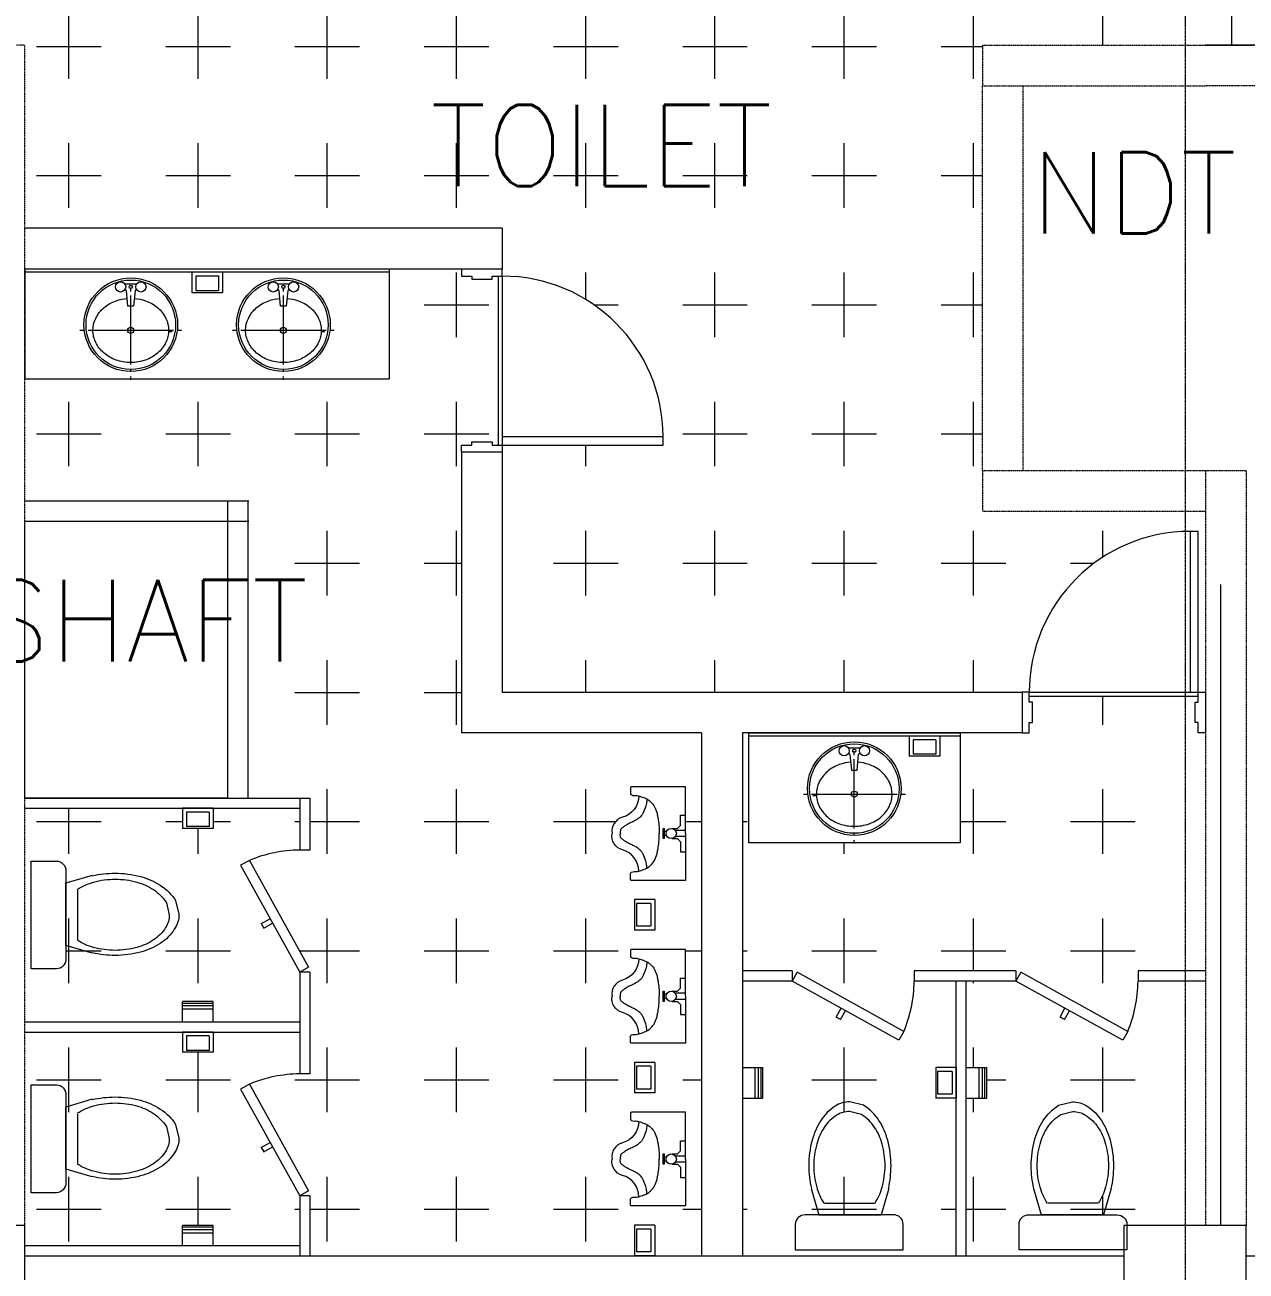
# Model space of a CAD drawing. Extents: x -59767 to 1106559, y -1290 to 1129522.
# Drawn here: x 620339 to 626339, y 240520 to 246645 of the extents above; entities that cross this region are included whole.
import ezdxf

# ---------------------------------------------------------------- set-up
doc = ezdxf.new("R2010")
doc.units = 0
doc.linetypes.add('CENTER', pattern=[2, 1.25, -0.25, 0.25, -0.25])
doc.linetypes.add('HIDDEN', pattern=[0.375, 0.25, -0.125])
doc.layers.get('0').update_dxf_attribs({"linetype": 'CONTINUOUS', "lineweight": 9})
for name, color, linetype, lineweight in [('COLUMN', 2, 'CONTINUOUS', 9), ('DOOR', 4, 'CONTINUOUS', 9), ('DRY WALL', 254, 'HIDDEN', 9), ('TEXT', 3, 'CONTINUOUS', 9), ('TOILET', 4, 'CONTINUOUS', 9), ('WALL_200', 3, 'CONTINUOUS', 9), ('WALL_300', 7, 'CONTINUOUS', 9), ('중간선', 5, 'CONTINUOUS', 9), ('중심선', 1, 'CENTER', 9)]:
    doc.layers.add(name, color=color, linetype=linetype, lineweight=lineweight)
doc.styles.get("Standard").update_dxf_attribs({"font": 'romans.shx', "bigfont": 'whtgtxt.shx'})
pattern_1 = [(0, (0, 158.75), (0, 635), [317.5, -317.5]), (90, (158.75, 0), (-635, 4e-14), [317.5, -317.5])]

# ---------------------------------------------------------------- blocks, each defined once
blk = doc.blocks.new('column600')
at = {"layer": 'COLUMN', "linetype": 'Continuous'}
blk.add_lwpolyline([(-300, -300), (300, -300), (300, 300), (-300, 300)], close=True, dxfattribs=at)
blk = doc.blocks.new('32')
at = {"color": 4}
for p, q in [((-1319.2, 1321.8), (-1319.2, 1346.8)), ((-1269.2, 1321.8), (-1319.2, 1321.8)), ((-1254.2, 1306.8), (-1269.2, 1321.8)), ((-1254.2, 1281.8), (-1254.2, 1306.8)), ((-1244.2, 1346.8), (-1244.2, 1296.8)), ((-1214.2, 1346.8), (-1214.2, 1296.8)), ((-1204.2, 1306.8), (-1189.2, 1321.8)), ((-1204.2, 1281.8), (-1204.2, 1306.8)), ((-1189.2, 1321.8), (-1139.2, 1321.8)), ((-1139.2, 1321.8), (-1139.2, 1346.8)), ((-1254.2, 1236.8), (-1254.2, 1241.8)), ((-1254.2, 1241.8), (-1204.2, 1241.8)), ((-1204.2, 1236.8), (-1254.2, 1236.8)), ((-1239.2, 1251.8), (-1239.2, 1241.8)), ((-1219.2, 1251.8), (-1219.2, 1241.8)), ((-1204.2, 1241.8), (-1204.2, 1236.8))]:
    blk.add_line(p, q, dxfattribs=at)
for points in [[(-1229.2, 1346.8), (-1339.2, 1346.8), (-1459.2, 1346.8), (-1459.2, 1211.8), (-1459.2, 1081.8, 0.198912), (-1457.8, 1078.3, 0.198912), (-1454.2, 1076.8), (-1444.2, 1076.8), (-1424.2, 1076.8, 0.198912), (-1422.6, 1077.5, 0.063313), (-1419.2, 1081.8, 0.157252), (-1416.3, 1094.8, -0.093254), (-1414.2, 1116.8, -0.019564), (-1405.8, 1142.4, -0.033438), (-1399.2, 1156.8, -0.037775), (-1393.4, 1166, -0.028998), (-1384.2, 1176.8, -0.078156), (-1361, 1194.7, -0.067116), (-1329.2, 1206.8, -0.008472), (-1322.7, 1208.2, -0.00299), (-1304.2, 1211.8, -0.029725), (-1270.5, 1216.1, -0.024437), (-1229.2, 1216.8)], [(-1229.2, 1346.8), (-1119.2, 1346.8), (-999.2, 1346.8), (-999.2, 1211.8), (-999.2, 1081.8, -0.198912), (-1000.7, 1078.3, -0.198912), (-1004.2, 1076.8), (-1014.2, 1076.8), (-1034.2, 1076.8, -0.198912), (-1035.9, 1077.5, -0.063313), (-1039.2, 1081.8, -0.157252), (-1042.1, 1094.8, 0.093254), (-1044.2, 1116.8, 0.019564), (-1052.7, 1142.4, 0.033438), (-1059.2, 1156.8, 0.037775), (-1065.1, 1166, 0.028998), (-1074.2, 1176.8, 0.078156), (-1097.4, 1194.7, 0.067116), (-1129.2, 1206.8, 0.008472), (-1135.7, 1208.2, 0.00299), (-1154.2, 1211.8, 0.029725), (-1187.9, 1216.1, 0.024437), (-1229.2, 1216.8)], [(-1414.2, 1116.8, -0.337547), (-1309.2, 1036.8, 0.389909), (-1229.2, 986.8, -0.037166)], [(-1399.2, 1156.8, -0.028843), (-1378.1, 1155, -0.042834), (-1364.2, 1151.8, -0.02628), (-1330.8, 1139, -0.069019), (-1319.2, 1131.8, -0.04558), (-1305.6, 1118.2, -0.043799), (-1294.2, 1101.8, -0.025173), (-1285.3, 1084.1, 0.020072), (-1274.2, 1061.8, 0.022189), (-1263.9, 1044.7, 0.027483), (-1254.2, 1031.8, 0.170498), (-1246.9, 1027.5, 0.080612), (-1229.2, 1026.8)], [(-1059.2, 1156.8, 0.028843), (-1080.3, 1155, 0.042834), (-1094.2, 1151.8, 0.02628), (-1127.6, 1139, 0.069019), (-1139.2, 1131.8, 0.04558), (-1152.8, 1118.2, 0.043799), (-1164.2, 1101.8, 0.025173), (-1173.2, 1084.1, -0.020072), (-1184.2, 1061.8, -0.022189), (-1194.6, 1044.7, -0.027483), (-1204.2, 1031.8, -0.170498), (-1211.6, 1027.5, -0.080612), (-1229.2, 1026.8)], [(-1044.2, 1116.8, 0.337547), (-1149.2, 1036.8, -0.389909), (-1229.2, 986.8, 0.037166)]]:
    blk.add_lwpolyline(points, format="xyb", dxfattribs=at)
blk.add_circle((-1229.2, 1276.8), 25, dxfattribs=at)

msp = doc.modelspace()

# ---------------------------------------------------------------- hatches: boundary and pattern name
at = {"layer": '중간선'}
h = msp.add_hatch(dxfattribs=at)
h.set_pattern_fill('PLUS', color=130, scale=25)
h.set_pattern_definition(pattern_1)
h.paths.add_polyline_path([(608038.6, 254444.9), (608038.6, 262143.5), (612513.6, 262144.9), (612513.6, 266344.9), (613738.6, 266344.9), (613738.6, 266144.9), (613738.6, 265929.3), (613738.6, 265901.3), (612588.6, 265901.3), (612588.6, 265861.3), (612589.3, 265861.3, 0.411769), (613738.6, 264794.3), (613738.6, 264766.3), (613738.6, 262144.9), (614038.6, 262144.9), (614038.6, 254444.9)])
h.paths.add_polyline_path([(608038.6, 254444.9), (608038.6, 262143.5), (604713.7, 262142.4), (604713.7, 266344.9), (602338.6, 266344.9), (602338.6, 266144.9), (602038.6, 266144.9), (602038.6, 254444.9)])
h.paths.add_polyline_path([(632038.6, 254444.9), (632038.6, 266144.9), (632363.6, 266144.9), (632363.6, 266344.9), (637738.6, 266344.9), (637738.6, 266144.9), (638038.6, 266144.9), (638038.6, 254444.9)])
h.paths.add_polyline_path([(638038.6, 254444.9), (638038.6, 266144.9), (638338.6, 266144.9), (638338.6, 266344.9), (643738.6, 266344.9), (643738.6, 266144.9), (644038.6, 266144.9), (644038.6, 254444.9)])
h.paths.add_polyline_path([(595388.6, 264974.7), (595488.6, 264974.7), (595488.6, 265014.7), (595528.6, 265014.7), (595528.6, 265002.7), (595648.6, 265002.7), (595648.6, 265014.7), (595688.6, 265014.7), (595688.6, 265042.7), (595688.6, 266144.9), (595688.6, 266344.9), (601088.6, 266344.9), (601088.6, 266144.9), (601388.6, 266144.9), (601388.6, 254444.9), (595688.6, 254444.9), (595688.6, 263879.7), (595688.6, 263907.7), (595648.6, 263907.7), (595648.6, 263919.7), (595528.6, 263919.7), (595528.6, 263907.7), (595488.6, 263907.7, -0.022463), (595388.6, 263908.9)])
h.paths.add_polyline_path([(632038.6, 254444.9), (632038.6, 266144.9), (631763.6, 266144.9), (631763.6, 266344.9), (626338.6, 266344.9), (626338.6, 266144.9), (626338.6, 265901.3), (627488.6, 265901.3), (627487.9, 265861.3, -0.411769), (626338.6, 264794.3), (626338.6, 262144.9), (626038.6, 262144.9), (626038.6, 254444.9)])
h.paths.add_polyline_path([(644038.6, 254444.9), (644038.6, 266144.9), (644138.6, 266144.9), (644138.6, 264194.9), (650038.6, 264194.9), (650038.6, 262079.9), (648988.6, 262079.9), (648989.3, 262039.9, 0.385737), (650038.6, 260974.1), (650038.6, 260744.9), (649738.6, 260744.9), (649738.6, 260144.9), (650038.6, 260144.9), (650038.6, 254744.9), (649738.6, 254744.9), (649738.6, 254444.9)])
h.paths.add_polyline_path([(638038.6, 240744.9), (638038.6, 248144.9), (638338.6, 248144.9), (638338.6, 248444.9), (643738.6, 248444.9), (643738.6, 248144.9), (644038.6, 248144.9), (644038.6, 240744.9), (643738.6, 240744.9), (643738.6, 240594.9), (638338.6, 240594.9), (638338.6, 240744.9)])
h.paths.add_polyline_path([(644038.6, 240744.9), (644038.6, 248144.9), (644338.6, 248144.9), (644338.6, 248444.9), (649738.6, 248444.9), (649738.6, 248144.9), (650038.6, 248144.9), (650038.6, 244727.8, 0.101044), (649851.6, 244561.8, 0.5), (649851.6, 244426.7, 0.5), (649851.6, 243426.7, 0.5), (649851.6, 242426.7, 0.5), (649851.6, 241426.7, 0.364006), (649831.3, 240745.1), (649738.6, 240745.1), (649738.6, 240594.9), (644338.6, 240594.9), (644338.6, 240744.9)])
h.paths.add_polyline_path([(626038.6, 254444.9), (626038.6, 262144.9), (621173.6, 262144.9, -0.411769), (620106.6, 260994.9), (620066.6, 260994.9), (620066.6, 262144.9), (620038.6, 262144.9), (620038.6, 254444.9)])
h.paths.add_polyline_path([(622618.2, 262088.2), (622618.2, 261978), (623762, 261978), (623762, 262088.2)], flags=16)
h.paths.add_polyline_path([(623860.6, 261978), (623860.6, 262088.2), (624818.3, 262088.2), (624818.3, 261978)], flags=16)
h.paths.add_polyline_path([(614038.6, 254444.9), (614038.6, 262144.9), (620038.6, 262144.9), (620038.6, 262144.9), (620038.6, 254444.9)])
h.paths.add_polyline_path([(616619.2, 261978), (616619.2, 262088.2), (617763, 262088.2), (617763, 261978)], flags=16)
h.paths.add_polyline_path([(615535.1, 262088.2), (615535.1, 261978), (616492.7, 261978), (616492.7, 262088.2)], flags=16)
h.paths.add_polyline_path([(632338.6, 248444.9), (637738.6, 248444.9), (637738.6, 248144.9), (638038.6, 248144.9), (638038.6, 240744.9), (637738.6, 240744.9), (637738.6, 240594.9), (632338.6, 240594.9), (632338.6, 248144.6)])
h.paths.add_polyline_path([(608038.6, 254444.9), (614038.6, 254444.9), (614038.6, 248794.9), (613738.6, 248794.9), (613738.6, 248444.9), (608338.6, 248444.9), (608338.6, 248794.9), (608038.6, 248794.9)])
h.paths.add_polyline_path([(602038.6, 254444.9), (608038.6, 254444.9), (608038.6, 248794.9), (607738.6, 248794.9), (607738.6, 248444.9), (606670.6, 248444.9), (606670.6, 249493.9, 0.385553), (605604.9, 248444.9), (602338.6, 248444.9), (602338.6, 248794.9), (602038.6, 248794.9), (602038.6, 254444.9)])
h.paths.add_polyline_path([(614038.6, 254444.9), (620038.6, 254444.9), (620038.6, 248794.9), (619738.8, 248794.9), (619738.8, 248444.9), (618145.7, 248444.9), (618145.7, 249494.6), (618105.7, 249493.9, 0.385553), (617039.9, 248444.9), (617037.5, 248444.9, 0.385553), (615971.7, 249493.9), (615971.7, 248444.9), (614338.6, 248444.9), (614338.6, 248794.9), (614038.6, 248794.9)])
h.paths.add_polyline_path([(620038.6, 254444.9), (626038.6, 254444.9), (626038.6, 248794.9), (625738.6, 248794.9), (625738.6, 248444.9), (623906.7, 248444.9, 0.385553), (622840.9, 249494.6), (622800.9, 249494.6), (622800.9, 248444.9), (620338.8, 248444.9), (620338.8, 248794.9), (620038.6, 248794.9)])
h.paths.add_polyline_path([(632038.6, 254444.9), (638038.6, 254444.9), (638038.6, 248744.9), (637738.6, 248744.9), (637738.6, 248444.9), (632338.6, 248444.9), (632338.6, 248794.9), (632038.6, 248794.9)])
h.paths.add_polyline_path([(644038.6, 254444.9), (649738.6, 254444.9), (649738.6, 254144.9), (650038.6, 254144.9), (650038.6, 248744.9), (649738.6, 248744.9), (649738.6, 248444.9), (644338.6, 248444.9), (644338.6, 248744.9), (644038.6, 248744.9)])
h.paths.add_polyline_path([(626038.6, 254444.9), (632038.6, 254444.9), (632038.6, 248794.9), (631738.6, 248794.9), (631738.6, 248444.9), (631670.6, 248444.9), (631670.6, 249493.9, 0.385553), (630604.9, 248444.9), (626338.6, 248444.9), (626338.6, 248794.9), (626038.6, 248794.9)])
h.paths.add_polyline_path([(638038.6, 254444.9), (644038.6, 254444.9), (644038.6, 248744.9), (643738.6, 248744.9), (643738.6, 248444.9), (638338.6, 248444.9), (638338.6, 248744.9), (638038.6, 248744.9)])
h.paths.add_polyline_path([(595688.6, 254444.9), (601388.6, 254444.9), (601388.6, 248794.9), (601088.6, 248794.9), (601088.6, 248444.9), (597823.6, 248444.9), (597823.6, 249494.6), (597783.6, 249493.9, 0.385553), (596717.9, 248444.9), (595688.6, 248444.9), (595688.6, 248794.9)])
h.paths.add_polyline_path([(601388.6, 254444.9), (601388.6, 266144.9), (601688.6, 266144.9), (601688.6, 266444.9), (601738.6, 266444.9), (601738.6, 266144.9), (602038.6, 266144.9), (602038.6, 254444.9)])
h.paths.add_polyline_path([(601388.6, 254444.9), (602038.6, 254444.9), (602038.6, 248794.9), (601738.6, 248794.9), (601738.6, 248444.9), (601688.6, 248444.9), (601688.6, 248794.9), (601388.6, 248794.9)])
h.paths.add_polyline_path([(602033.9, 262200.2), (602033.9, 261600.2), (612153.9, 261600.2), (612153.9, 262200.2)], flags=24)
h.paths.add_polyline_path([(629616, 257796.1), (629616, 256836.1), (639422.8, 256836.1), (639422.8, 257796.1)], flags=24)
h = msp.add_hatch(dxfattribs=at)
h.set_pattern_fill('PLUS', color=130, scale=25)
h.set_pattern_definition(pattern_1)
h.paths.add_polyline_path([(620338.7, 242794.9), (621113.6, 242794.9), (621113.6, 242695.2), (621263.6, 242695.2), (621263.6, 242794.9), (621688.6, 242794.9), (621688.6, 242589.3, 0.095535), (621441.8, 242538.6), (621398, 242514.4), (621543.3, 242251.8), (621499.6, 242227.6), (621511.7, 242205.7), (621555.4, 242230), (621688.6, 241989.3), (621688.6, 241744.9), (621263.6, 241744.9), (621263.6, 241806.8), (621263.6, 241822.7), (621263.6, 241835.3), (621263.6, 241844.5), (621113.6, 241844.5), (621113.6, 241835.3), (621113.6, 241822.7), (621113.6, 241806.8), (621113.6, 241744.9), (620338.6, 241744.9), (620338.7, 242794.9)])
h.paths.add_polyline_path([(620598, 242391.8), (620596.7, 242145.7, 0.076617), (620676.3, 242110.2, 0.06667), (620782.1, 242096.1, 0.06667), (620888, 242110.2, 0.079177), (620970, 242147.3, 0.107152), (621029.8, 242208.3, 0.141301), (621047.9, 242271.1), (621033.8, 242329.7, 0.107152), (620970, 242394.8, 0.079177), (620888, 242431.9, 0.06667), (620782.1, 242446.1, 0.06667), (620676.3, 242431.9, 0.07779), (620595.5, 242395.7)])
h.paths.add_polyline_path([(620540, 241020.8), (620540, 241326.3), (620669.6, 241362.6, -0.057645), (620781, 241375.5, -0.065122), (620906.5, 241359.1, -0.077906), (621003.4, 241316.3, -0.107177), (621079, 241240.8), (621095.6, 241173.3, -0.144137), (621074.3, 241101.2, -0.107177), (621003.4, 241030.4, -0.077906), (620906.5, 240987.6, -0.065122), (620781, 240971.2, -0.05768), (620669.1, 240982.6), (620540, 241020.7)])
h.paths.add_polyline_path([(620038.6, 246544.6), (620038.6, 248144.6), (620338.8, 248144.6), (622772.9, 248144.6), (622800.9, 248144.6), (622800.9, 248184.6), (622812.9, 248184.6), (622812.9, 248304.6), (622800.9, 248304.6), (622800.9, 248344.6), (622840.9, 248344.6), (622840.9, 248444.9), (623906.7, 248444.9, -0.022505), (623907.9, 248344.6), (623907.9, 248304.6), (623895.9, 248304.6), (623895.9, 248184.6), (623907.9, 248184.6), (623907.9, 248144.6), (623935.9, 248144.6), (625738.6, 248144.6), (626038.6, 248144.6), (626038.6, 246544.6), (625042.9, 246544.6), (625042.9, 246344.6), (625042.9, 244455.4), (625042.9, 244255.4), (626038.6, 244255.4), (626038.6, 244155, 0.404973), (625273.6, 243365.4), (625238.6, 243365.4), (622684.2, 243365.4), (622684.2, 244544.9), (622684.2, 244579.9), (623474.2, 244579.9), (623474.2, 244619.9, 0.414214), (622684.2, 245409.9), (622684.2, 245444.9), (622684.2, 245644.9), (620338.6, 245644.9), (620338.6, 246544.6), (620138.6, 246544.6)])
h.paths.add_polyline_path([(622250.9, 246352.3), (622250.9, 245752.3), (624274.9, 245752.3), (624274.9, 246352.3)], flags=24)
h.paths.add_polyline_path([(626038.6, 248144.6), (630575.6, 248144.6), (630603.6, 248144.6), (630603.6, 248184.6), (630615.6, 248184.6), (630615.6, 248304.6), (630603.6, 248304.6), (630603.6, 248344.6, -0.022505), (630604.9, 248444.9), (631670.6, 248444.9), (631670.6, 248344.6), (631710.6, 248344.6), (631710.6, 248304.6), (631698.6, 248304.6), (631698.6, 248184.6), (631710.6, 248184.6), (631710.6, 248144.6), (631738.6, 248144.6), (632038.6, 248144.6), (632038.6, 247878.5, 0.385754), (630988, 246812.6), (630988, 246772.6), (632038.6, 246772.6), (632038.6, 244094.9), (631738.6, 244094.9), (631710.6, 244094.9), (631710.6, 245244.9), (631670.6, 245244.1, 0.411629), (630603.6, 244094.9), (630338.6, 244094.9), (630338.6, 246344.6), (630338.6, 246544.6), (626138.6, 246544.6), (626038.6, 246544.6), (626038.6, 248144.6)])
h.paths.add_polyline_path([(621738.6, 240594.9), (621738.6, 240889.3), (621688.6, 240889.3), (621732.4, 240913.5), (621441.8, 241438.6, -0.095535), (621688.6, 241489.3), (621738.6, 241489.3), (621738.6, 241989.3), (621688.6, 241989.3), (621732.4, 242013.5), (621441.8, 242538.6, -0.095535), (621688.6, 242589.3), (621738.6, 242589.3), (621738.6, 242844.9), (621688.6, 242844.9), (621434.5, 242844.9), (621434.5, 244205.8), (621434.5, 244305.8), (621334.5, 244305.8), (620338.7, 244305.8), (620338.8, 245444.9), (620338.8, 245429.9), (620338.8, 244904.9), (620859.7, 244904.9), (621609.7, 244904.9), (622128.8, 244904.9), (622128.8, 245429.9), (622128.8, 245444.9), (622484.2, 245444.9), (622484.2, 245409.9), (622534.2, 245409.9), (622534.2, 245394.9), (622634.2, 245394.9), (622634.2, 245409.9), (622664.2, 245409.9), (622664.2, 244579.9), (622634.2, 244579.9), (622634.2, 244594.9), (622534.2, 244594.9), (622534.2, 244579.9), (622484.2, 244579.9), (622484.2, 244544.9), (622484.2, 243165.4), (623663.6, 243165.4), (623663.6, 240594.9)])
h.paths.add_polyline_path([(623224.3, 241070.4, 0.389909), (623274.3, 240990.4, -0.337547), (623354.3, 240885.4, -0.093254), (623332.3, 240883.3, 0.157252), (623319.3, 240880.4, 0), (623319.3, 240880.4, 0.063313), (623315, 240877, 0.198912), (623314.3, 240875.4), (623314.3, 240855.4), (623314.3, 240845.4, 0.198912), (623315.8, 240841.8, 0.198912), (623319.3, 240840.4), (623449.3, 240840.4), (623584.3, 240840.4), (623584.3, 240960.4), (623584.3, 240980.4), (623584.3, 241055.4), (623584.3, 241070.4), (623584.3, 241085.4), (623584.3, 241160.4), (623584.3, 241180.4), (623584.3, 241300.4), (623449.3, 241300.4), (623319.3, 241300.4, 0.198912), (623315.8, 241298.9, 0.198912), (623314.3, 241295.4), (623314.3, 241285.4), (623314.3, 241265.4, 0.198912), (623315, 241263.7, 0.063313), (623319.3, 241260.4, 0), (623319.3, 241260.4, 0.157252), (623332.3, 241257.5, -0.093254), (623354.3, 241255.4, -0.337547), (623274.3, 241150.4, 0.389909)], flags=16)
h.paths.add_polyline_path([(623224.3, 242670.4, 0.389909), (623274.3, 242590.4, -0.337547), (623354.3, 242485.4, -0.093254), (623332.3, 242483.3, 0.157252), (623319.3, 242480.4, 0), (623319.3, 242480.4, 0.063313), (623315, 242477, 0.198912), (623314.3, 242475.4), (623314.3, 242455.4), (623314.3, 242445.4, 0.198912), (623315.8, 242441.8, 0.198912), (623319.3, 242440.4), (623449.3, 242440.4), (623584.3, 242440.4), (623584.3, 242560.4), (623584.3, 242580.4), (623584.3, 242655.4), (623584.3, 242670.4), (623584.3, 242685.4), (623584.3, 242760.4), (623584.3, 242780.4), (623584.3, 242900.4), (623449.3, 242900.4), (623319.3, 242900.4, 0.198912), (623315.8, 242898.9, 0.198912), (623314.3, 242895.4), (623314.3, 242885.4), (623314.3, 242865.4, 0.198912), (623315, 242863.7, 0.063313), (623319.3, 242860.4, 0), (623319.3, 242860.4, 0.157252), (623332.3, 242857.5, -0.093254), (623354.3, 242855.4, -0.337547), (623274.3, 242750.4, 0.389909)], flags=16)
h.paths.add_polyline_path([(623224.3, 241870.4, 0.389909), (623274.3, 241790.4, -0.337547), (623354.3, 241685.4, -0.093254), (623332.3, 241683.3, 0.157252), (623319.3, 241680.4, 0), (623319.3, 241680.4, 0.063313), (623315, 241677, 0.198912), (623314.3, 241675.4), (623314.3, 241655.4), (623314.3, 241645.4, 0.198912), (623315.8, 241641.8, 0.198912), (623319.3, 241640.4), (623449.3, 241640.4), (623584.3, 241640.4), (623584.3, 241760.4), (623584.3, 241780.4), (623584.3, 241855.4), (623584.3, 241870.4), (623584.3, 241885.4), (623584.3, 241960.4), (623584.3, 241980.4), (623584.3, 242100.4), (623449.3, 242100.4), (623319.3, 242100.4, 0.198912), (623315.8, 242098.9, 0.198912), (623314.3, 242095.4), (623314.3, 242085.4), (623314.3, 242065.4, 0.198912), (623315, 242063.7, 0.063313), (623319.3, 242060.4, 0), (623319.3, 242060.4, 0.157252), (623332.3, 242057.5, -0.093254), (623354.3, 242055.4, -0.337547), (623274.3, 241950.4, 0.389909)], flags=16)
h.paths.add_polyline_path([(623333.9, 242345.4), (623333.9, 242195.4), (623433.6, 242195.4), (623433.6, 242345.4)], flags=16)
h.paths.add_polyline_path([(623343.1, 242326.4), (623343.1, 242214.4), (623414.6, 242214.4), (623414.6, 242326.4)], flags=0)
h.paths.add_polyline_path([(623333.9, 240595.4), (623333.9, 240745.4), (623433.6, 240745.4), (623433.6, 240595.4)], flags=16)
h.paths.add_polyline_path([(623343.1, 240726.4), (623343.1, 240614.4), (623414.6, 240614.4), (623414.6, 240726.4)], flags=0)
h.paths.add_polyline_path([(623333.9, 241545.4), (623333.9, 241395.4), (623433.6, 241395.4), (623433.6, 241545.4)], flags=16)
h.paths.add_polyline_path([(623343.1, 241526.4), (623343.1, 241414.4), (623414.6, 241414.4), (623414.6, 241526.4)], flags=0)
h.paths.add_polyline_path([(602038.6, 246544.6), (602038.6, 248144.6), (602338.6, 248144.6), (605575.6, 248144.6), (605603.6, 248144.6), (605603.6, 248184.6), (605615.6, 248184.6), (605615.6, 248304.6), (605603.6, 248304.6), (605603.6, 248344.6, -0.022505), (605604.9, 248444.9), (606670.6, 248444.9), (606670.6, 248344.6), (606710.6, 248344.6), (606710.6, 248304.6), (606698.6, 248304.6), (606698.6, 248184.6), (606710.6, 248184.6), (606710.6, 248144.6), (606738.6, 248144.6), (608038.6, 248144.6), (608038.6, 246544.6), (606710.6, 246544.6), (606710.6, 247694.6), (606670.6, 247693.9, 0.411629), (605603.6, 246544.6)])
h.paths.add_polyline_path([(595388.6, 246544.6), (595388.6, 248144.6), (595688.6, 248144.6), (596688.6, 248144.6), (596716.6, 248144.6), (596716.6, 248184.6), (596728.6, 248184.6), (596728.6, 248304.6), (596716.6, 248304.6), (596716.6, 248344.6, -0.022505), (596717.9, 248444.9), (597783.6, 248444.9), (597783.6, 248344.6), (597823.6, 248344.6), (597823.6, 248304.6), (597811.6, 248304.6), (597811.6, 248184.6), (597823.6, 248184.6), (597823.6, 248144.6), (597851.6, 248144.6), (601088.6, 248144.6), (601388.6, 248144.6), (601388.6, 246544.6), (597823.6, 246544.6), (597823.6, 247694.6), (597783.6, 247693.9, 0.411629), (596716.6, 246544.6)])
h.paths.add_polyline_path([(593742.1, 248444.9), (594807.9, 248444.9), (594807.9, 248344.6), (594847.9, 248344.6), (594847.9, 248304.6), (594835.9, 248304.6), (594835.9, 248184.6), (594847.9, 248184.6), (594847.9, 248144.6), (594875.9, 248144.6), (595088.6, 248144.6), (595388.6, 248144.6), (595388.6, 246544.6), (594847.9, 246544.6), (594847.9, 247694.6), (594807.9, 247693.9, 0.411629), (593740.9, 246544.6), (589688, 246544.6), (589688, 246772.6), (589688, 246772.6), (590838, 246772.6), (590837.3, 246812.6, 0.411629), (589688, 247879.6), (589688, 247879.6), (589688, 248144.9), (593712.9, 248144.6), (593740.9, 248144.6), (593740.9, 248184.6), (593752.9, 248184.6), (593752.9, 248304.6), (593740.9, 248304.6), (593740.9, 248344.6, -0.022505)])
h.paths.add_polyline_path([(614038.6, 246544.6), (614038.6, 248144.6), (614338.6, 248144.6), (615931.7, 248144.6), (618145.7, 248144.6), (619738.8, 248144.6), (620038.6, 248144.6), (620038.6, 246544.6), (618145.7, 246544.6), (618145.7, 246544.6), (618145.7, 247694.6), (618105.7, 247693.9, 0.392641), (617038.7, 246617.5, 0.392641), (615971.7, 247694.6), (615931.7, 247694.6), (615931.7, 246544.6), (615931.7, 246544.6)])
h.paths.add_polyline_path([(614038.6, 246544.6), (614038.6, 248144.6), (613738.6, 248144.6), (608338.6, 248144.6), (608038.6, 248144.6), (608038.6, 246544.6)])
h.paths.add_polyline_path([(623863.6, 241994.9), (623863.6, 243165.4), (623893.6, 243165.4), (623893.6, 242625.4), (624412.7, 242625.4), (624933.6, 242625.4), (624933.6, 243165.4), (625238.6, 243165.4), (625273.6, 243165.4), (625273.6, 243215.4), (625288.6, 243215.4), (625288.6, 243315.4), (625273.6, 243315.4), (625273.6, 243345.4), (626038.6, 243345.4), (626038.6, 241994.9), (625808, 241994.9), (625808, 241944.9, -0.095535), (625757.3, 241698), (625232.2, 241988.6), (625208, 241944.9), (625208, 241994.9), (624708, 241994.9), (624708, 241944.9, -0.095535), (624657.3, 241698), (624132.2, 241988.6), (624108, 241944.9), (624108, 241994.9)])
h.paths.add_polyline_path([(624963.6, 240594.9), (624963.6, 241369.9), (625025.5, 241369.9), (625041.4, 241369.9), (625054, 241369.9), (625063.2, 241369.9), (625063.2, 241519.9), (625054, 241519.9), (625041.4, 241519.9), (625025.5, 241519.9), (624963.6, 241519.9), (624963.6, 241944.9), (625208, 241944.9), (625448.7, 241811.7), (625424.4, 241767.9), (625446.3, 241755.8), (625470.5, 241799.6), (625733.1, 241654.3), (625757.3, 241698, 0.095535), (625808, 241944.9), (626038.6, 241944.9), (626038.6, 240744.1), (625753.6, 240744.1), (625753.6, 240749.7, 0.4), (625704.8, 240796.2), (625637.6, 240796.2), (625615.3, 240796.2), (625358.1, 240796.2), (625332.1, 240796.2), (625272.3, 240796.2, 0.428571), (625223.6, 240749.7), (625223.6, 240624.9), (625738.6, 240624.9), (625738.6, 240594.9)])
h.paths.add_polyline_path([(625312.3, 241038.4, 0.06667), (625326.5, 240932.5, 0.07779), (625366.6, 240854.3), (625612.7, 240852.9, 0.076617), (625648.2, 240932.5, 0.06667), (625662.3, 241038.4, 0.06667), (625648.2, 241144.2, 0.079177), (625611.1, 241226.3, 0.107152), (625550.1, 241286, 0.141301), (625487.3, 241304.1), (625428.7, 241290, 0.107152), (625363.6, 241226.3, 0.079177), (625326.5, 241144.2, 0.06667)], flags=16)
h.paths.add_polyline_path([(623863.6, 240594.9), (623863.6, 241369.9), (623963.2, 241369.9), (623963.2, 241519.9), (623863.6, 241519.9), (623863.6, 241944.9), (624108, 241944.9), (624348.7, 241811.7), (624324.4, 241767.9), (624346.3, 241755.8), (624370.5, 241799.6), (624633.1, 241654.3), (624657.3, 241698, 0.095535), (624708, 241944.9), (624913.6, 241944.9), (624913.6, 241519.9), (624813.9, 241519.9), (624813.9, 241369.9), (624913.6, 241369.9), (624913.6, 240594.9)])
h.paths.add_polyline_path([(624123.6, 240624.9), (624653.6, 240624.9), (624653.6, 240749.7, 0.428571), (624604.8, 240796.2), (624545, 240796.2), (624581.3, 240925.9, 0.057645), (624594.2, 241037.2, 0.065122), (624577.8, 241162.7, 0.077906), (624535, 241259.7, 0.107177), (624459.5, 241335.2), (624392, 241351.8, 0.144137), (624319.9, 241330.6, 0.107177), (624249.1, 241259.7, 0.077906), (624206.3, 241162.7, 0.065122), (624189.9, 241037.2, 0.05768), (624201.3, 240925.4), (624239.4, 240796.2), (624172.3, 240796.2, 0.4), (624123.6, 240749.7)], flags=16)
h.paths.add_polyline_path([(624189.9, 241037.2, -0.065122), (624206.3, 241162.7, -0.077906), (624249.1, 241259.7, -0.107177), (624319.9, 241330.6, -0.144137), (624392, 241351.8), (624459.5, 241335.2, -0.107177), (624535, 241259.7, -0.077906), (624577.8, 241162.7, -0.065122), (624594.2, 241037.2, -0.057645), (624583.1, 240925.4), (624545, 240796.2), (624239.4, 240796.2), (624202.8, 240925.8, -0.05768)], flags=16)
h.paths.add_polyline_path([(620338.6, 240744.1), (620338.6, 241694.9), (621113.6, 241694.9), (621113.6, 241595.2), (621263.6, 241595.2), (621263.6, 241694.9), (621688.6, 241694.9), (621688.6, 241489.3, 0.095535), (621441.8, 241438.6), (621398, 241414.4), (621543.3, 241151.8), (621499.6, 241127.6), (621511.7, 241105.7), (621555.4, 241130), (621688.6, 240889.3), (621688.6, 240644.9), (621263.6, 240644.9), (621263.6, 240706.8), (621263.6, 240722.7), (621263.6, 240735.3), (621263.6, 240744.5), (621113.6, 240744.5), (621113.6, 240735.3), (621113.6, 240722.7), (621113.6, 240706.8), (621113.6, 240644.9), (620338.6, 240644.9)])
h.paths.add_polyline_path([(620368.6, 241434.9), (620368.6, 240904.9), (620493.5, 240904.9, 0.4), (620540, 240953.6), (620540, 241020.7), (620669.5, 240984.1, 0.05768), (620781, 240971.2, 0.065122), (620906.5, 240987.6, 0.077906), (621003.4, 241030.4, 0.107177), (621074.3, 241101.2, 0.144137), (621095.6, 241173.3), (621079, 241240.8, 0.107177), (621003.4, 241316.3, 0.077906), (620906.5, 241359.1, 0.065122), (620781, 241375.5, 0.057645), (620669.1, 241364.4), (620540, 241326.3), (620540, 241386.1, 0.428571), (620493.5, 241434.9)], flags=16)
h.paths.add_polyline_path([(620368.6, 242534.9), (620368.6, 242004.9), (620493.5, 242004.9, 0.4), (620540, 242053.6), (620540, 242120.8), (620540, 242143.1), (620540, 242400.3), (620540, 242426.3), (620540, 242486.1, 0.428571), (620493.5, 242534.9)])
h.paths.add_polyline_path([(620073.6, 244016.5), (620073.6, 243416.5), (621989.6, 243416.5), (621989.6, 244016.5)], flags=24)

# ---------------------------------------------------------------- linework, layer by layer
at = {"layer": 'DOOR'}
for p, q in [((622664.2, 245409.9), (622664.2, 244579.9)), ((622684.2, 245409.9), (622684.2, 244579.9)), ((622684.2, 244544.9), (622484.2, 244544.9)), ((625238.6, 243365.4), (625238.6, 243165.4)), ((625273.6, 243365.4), (626103.6, 243365.4)), ((625273.6, 243345.4), (626103.6, 243345.4)), ((626138.6, 243365.4), (626138.6, 243165.4))]:
    msp.add_line(p, q, dxfattribs=at)
for points in [[(622684.2, 245444.9), (622484.2, 245444.9), (622484.2, 245409.9), (622534.2, 245409.9), (622534.2, 245394.9), (622634.2, 245394.9), (622634.2, 245409.9), (622684.2, 245409.9)], [(622684.2, 244544.9), (622484.2, 244544.9), (622484.2, 244579.9), (622534.2, 244579.9), (622534.2, 244594.9), (622634.2, 244594.9), (622634.2, 244579.9), (622684.2, 244579.9)], [(622684.2, 244619.9), (622684.2, 244579.9), (623474.2, 244579.9), (623474.2, 244619.9)], [(626063.6, 243365.4), (626103.6, 243365.4), (626103.6, 244155.4), (626063.6, 244155.4)], [(625238.6, 243365.4), (625238.6, 243165.4), (625273.6, 243165.4), (625273.6, 243215.4), (625288.6, 243215.4), (625288.6, 243315.4), (625273.6, 243315.4), (625273.6, 243365.4)], [(626138.6, 243365.4), (626138.6, 243165.4), (626103.6, 243165.4), (626103.6, 243215.4), (626088.6, 243215.4), (626088.6, 243315.4), (626103.6, 243315.4), (626103.6, 243365.4)]]:
    msp.add_lwpolyline(points, close=True, dxfattribs=at)
for centre, start, end in [((622684.2, 244619.9), 0, 90), ((626063.6, 243365.4), 90, 180)]:
    msp.add_arc(centre, 790, start, end, dxfattribs=at)
at = {"layer": 'DRY WALL', "linetype": 'HIDDEN', "lineweight": 9, "ltscale": 0.5}
for p, q in [((620338.6, 246544.6), (597783.6, 246544.6)), ((620338.6, 240744.1), (620338.6, 246544.6)), ((625042.9, 246544.6), (626138.6, 246544.6)), ((625042.9, 246544.6), (625042.9, 246344.6)), ((625042.9, 246344.6), (626138.6, 246344.6)), ((625042.9, 244455.4), (625042.9, 246344.6)), ((625242.9, 244455.4), (625242.9, 246344.6)), ((620338.6, 240744.1), (620338.8, 245444.9)), ((625042.9, 244455.4), (626138.6, 244455.4)), ((625042.9, 244455.4), (625042.9, 244255.4)), ((626138.6, 244455.4), (626138.6, 240744.1)), ((626138.6, 244455.4), (626338.6, 244455.4)), ((626338.6, 244455.4), (626338.6, 240744.1)), ((625042.9, 244255.4), (626138.6, 244255.4))]:
    msp.add_line(p, q, dxfattribs=at)
for points in [[(626138.6, 246544.6), (630342.7, 246544.6)], [(630338.6, 246344.6), (626138.6, 246344.6)]]:
    msp.add_lwpolyline(points, dxfattribs=at)
at = {"layer": 'TOILET', "color": 4}
for p, q in [((620338.8, 245444.9), (620338.8, 244904.9)), ((622128.8, 245444.9), (620338.8, 245444.9)), ((622128.8, 245429.9), (620338.8, 245429.9)), ((622128.8, 245444.9), (622128.8, 244904.9)), ((620888.1, 245370.9), (620829.5, 245370.9)), ((621638.1, 245370.9), (621579.5, 245370.9)), ((620832.6, 245342.9), (620829.5, 245342.9)), ((620844.8, 245261.9), (620837.6, 245338.3)), ((620858.8, 245334.9), (620858.8, 245354.9)), ((620858.8, 244974.9), (620858.8, 245314.9)), ((620880, 245338.3), (620872.8, 245261.9)), ((620888.1, 245342.9), (620885, 245342.9)), ((621177.8, 245339.5), (621289.8, 245339.5)), ((621582.6, 245342.9), (621579.5, 245342.9)), ((621594.8, 245261.9), (621587.6, 245338.3)), ((621608.8, 245334.9), (621608.8, 245354.9)), ((621608.8, 244974.9), (621608.8, 245314.9)), ((621630, 245338.3), (621622.8, 245261.9)), ((621638.1, 245342.9), (621635, 245342.9)), ((620872.8, 245261.9), (620844.8, 245261.9)), ((621622.8, 245261.9), (621594.8, 245261.9)), ((620628.8, 245143.4), (620607.8, 245143.4)), ((621068.8, 245143.4), (620648.8, 245143.4)), ((621061.9, 245136.2), (621042.9, 245136.2)), ((621107.8, 245143.4), (621088.8, 245143.4)), ((621378.8, 245143.4), (621357.8, 245143.4)), ((621818.8, 245143.4), (621398.8, 245143.4)), ((621811.9, 245136.2), (621792.9, 245136.2)), ((621857.8, 245143.4), (621838.8, 245143.4)), ((620858.8, 244939.4), (620858.8, 244954.9)), ((621608.8, 244939.4), (621608.8, 244954.9)), ((620338.8, 244904.9), (622128.8, 244904.9)), ((620859.7, 244900.7), (620859.7, 244916.7)), ((621609.7, 244900.7), (621609.7, 244916.7)), ((623893.6, 243165.4), (624933.6, 243165.4)), ((623893.6, 243165.4), (623893.6, 242625.4)), ((624933.6, 243165.4), (624933.6, 242625.4)), ((623893.6, 243150.4), (624933.6, 243150.4)), ((624384.3, 243091.4), (624442.8, 243091.4)), ((624384.3, 243063.4), (624387.4, 243063.4)), ((624392.3, 243058.8), (624399.6, 242982.4)), ((624413.6, 243055.4), (624413.6, 243075.4)), ((624413.6, 242695.4), (624413.6, 243035.4)), ((624427.6, 242982.4), (624434.8, 243058.8)), ((624439.8, 243063.4), (624442.8, 243063.4)), ((624814.5, 243060), (624702.5, 243060)), ((624399.6, 242982.4), (624427.6, 242982.4)), ((624164.6, 242863.9), (624183.6, 242863.9)), ((624203.6, 242863.9), (624623.6, 242863.9)), ((624210.4, 242856.7), (624229.4, 242856.7)), ((624643.6, 242863.9), (624664.6, 242863.9)), ((621244.6, 242704.4), (621132.6, 242704.4)), ((624413.6, 242659.9), (624413.6, 242675.4)), ((624933.6, 242625.4), (623893.6, 242625.4)), ((624412.7, 242621.2), (624412.7, 242637.2)), ((620669.2, 242464.4), (620539.6, 242426.2)), ((620539.6, 242120.8), (620539.6, 242426.2)), ((620598, 242147.9), (620598, 242391.8)), ((623343.1, 242326.4), (623343.1, 242214.4)), ((620669.2, 242082.6), (620539.6, 242120.8)), ((621244.6, 241604.4), (621132.6, 241604.4)), ((623343.1, 241526.4), (623343.1, 241414.4)), ((624823.1, 241500.9), (624823.1, 241388.9)), ((620669.2, 241364.4), (620539.6, 241326.2)), ((620539.6, 241020.8), (620539.6, 241326.2)), ((620598, 241047.9), (620598, 241291.8)), ((620669.2, 240982.6), (620539.6, 241020.8)), ((624201.3, 240925.4), (624239.5, 240795.9)), ((624583.1, 240925.4), (624544.9, 240795.9)), ((625294, 240925.4), (625332.2, 240795.9)), ((625675.8, 240925.4), (625637.6, 240795.9)), ((624266.6, 240854.3), (624510.5, 240854.3)), ((625610.5, 240854.3), (625366.6, 240854.3)), ((624239.5, 240795.9), (624544.9, 240795.9)), ((625637.6, 240795.9), (625332.2, 240795.9)), ((623343.1, 240726.4), (623343.1, 240614.4))]:
    msp.add_line(p, q, dxfattribs=at)
at = {"layer": 'TOILET'}
for p, q in [((621158.8, 245429.9), (621158.8, 245330.2)), ((621308.8, 245429.9), (621308.8, 245330.2)), ((621177.8, 245410.9), (621177.8, 245339.5)), ((621177.8, 245410.9), (621289.8, 245410.9)), ((621289.8, 245410.9), (621289.8, 245339.5)), ((621158.8, 245330.2), (621308.8, 245330.2)), ((624683.5, 243150.4), (624683.5, 243050.7)), ((624702.5, 243131.4), (624702.5, 243060)), ((624814.5, 243131.4), (624702.5, 243131.4)), ((624814.5, 243131.4), (624814.5, 243060)), ((624833.5, 243150.4), (624833.5, 243050.7)), ((624833.5, 243050.7), (624683.5, 243050.7)), ((620338.6, 242844.9), (621738.6, 242844.9)), ((620338.6, 242794.9), (621688.6, 242794.9)), ((621113.6, 242794.9), (621113.6, 242695.2)), ((621263.6, 242794.9), (621113.6, 242794.9)), ((621263.6, 242794.9), (621263.6, 242695.2)), ((621688.6, 242844.9), (621688.6, 242589.3)), ((621738.6, 242844.9), (621738.6, 242589.3)), ((621132.6, 242775.9), (621132.6, 242704.4)), ((621244.6, 242775.9), (621132.6, 242775.9)), ((621244.6, 242775.9), (621244.6, 242704.4)), ((621263.6, 242695.2), (621113.6, 242695.2)), ((621738.6, 242589.3), (621688.6, 242589.3)), ((621441.8, 242538.6), (621398, 242514.4)), ((621398, 242514.4), (621688.6, 241989.3)), ((621441.8, 242538.6), (621732.4, 242013.5)), ((623433.6, 242345.4), (623333.9, 242345.4)), ((623333.9, 242345.4), (623333.9, 242195.4)), ((623414.6, 242326.4), (623343.1, 242326.4)), ((623414.6, 242326.4), (623414.6, 242214.4)), ((623433.6, 242345.4), (623433.6, 242195.4)), ((621499.6, 242227.6), (621543.3, 242251.8)), ((621499.6, 242227.6), (621511.7, 242205.7)), ((621511.7, 242205.7), (621555.4, 242230)), ((623433.6, 242195.4), (623333.9, 242195.4)), ((623414.6, 242214.4), (623343.1, 242214.4)), ((621732.4, 242013.5), (621688.6, 241989.3)), ((624108, 241994.9), (623863.6, 241994.9)), ((624108, 241994.9), (624108, 241944.9)), ((624108, 241994.9), (624108, 241944.9)), ((625208, 241994.9), (624708, 241994.9)), ((624708, 241994.9), (624708, 241944.9)), ((625208, 241994.9), (625208, 241944.9)), ((625208, 241994.9), (625208, 241944.9)), ((626138.6, 241994.9), (625808, 241994.9)), ((625808, 241994.9), (625808, 241944.9)), ((621688.6, 241989.3), (621688.6, 241489.3)), ((621738.6, 241989.3), (621688.6, 241989.3)), ((621738.6, 241989.3), (621688.6, 241989.3)), ((621738.6, 241989.3), (621738.6, 241489.3)), ((624108, 241944.9), (623863.6, 241944.9)), ((624132.2, 241988.6), (624108, 241944.9)), ((624633.1, 241654.3), (624108, 241944.9)), ((624657.3, 241698), (624132.2, 241988.6)), ((625208, 241944.9), (624708, 241944.9)), ((624913.6, 240594.9), (624913.6, 241944.9)), ((624963.6, 240594.9), (624963.6, 241944.9)), ((625232.2, 241988.6), (625208, 241944.9)), ((625733.1, 241654.3), (625208, 241944.9)), ((625757.3, 241698), (625232.2, 241988.6)), ((626138.6, 241944.9), (625808, 241944.9)), ((621113.6, 241744.9), (621113.6, 241844.5)), ((621263.6, 241844.5), (621113.6, 241844.5)), ((621263.6, 241806.8), (621113.6, 241806.8)), ((621263.6, 241744.9), (621263.6, 241844.5)), ((624324.4, 241767.9), (624348.7, 241811.7)), ((625424.4, 241767.9), (625448.7, 241811.7)), ((624346.3, 241755.8), (624324.4, 241767.9)), ((624346.3, 241755.8), (624370.5, 241799.6)), ((625446.3, 241755.8), (625424.4, 241767.9)), ((625446.3, 241755.8), (625470.5, 241799.6)), ((620338.6, 241744.9), (621688.6, 241744.9)), ((620338.6, 241694.9), (621688.6, 241694.9)), ((621113.6, 241694.9), (621113.6, 241595.2)), ((621263.6, 241694.9), (621113.6, 241694.9)), ((621263.6, 241694.9), (621263.6, 241595.2)), ((624657.3, 241698), (624633.1, 241654.3)), ((625757.3, 241698), (625733.1, 241654.3)), ((621132.6, 241675.9), (621132.6, 241604.4)), ((621244.6, 241675.9), (621132.6, 241675.9)), ((621244.6, 241675.9), (621244.6, 241604.4)), ((621263.6, 241595.2), (621113.6, 241595.2)), ((623433.6, 241545.4), (623333.9, 241545.4)), ((623333.9, 241545.4), (623333.9, 241395.4)), ((623414.6, 241526.4), (623343.1, 241526.4)), ((623414.6, 241526.4), (623414.6, 241414.4)), ((623433.6, 241545.4), (623433.6, 241395.4)), ((623863.6, 241519.9), (623963.2, 241519.9)), ((623925.5, 241519.9), (623925.5, 241369.9)), ((623963.2, 241519.9), (623963.2, 241369.9)), ((624913.6, 241519.9), (624813.9, 241519.9)), ((624813.9, 241519.9), (624813.9, 241369.9)), ((624894.6, 241500.9), (624823.1, 241500.9)), ((624894.6, 241500.9), (624894.6, 241388.9)), ((624913.6, 241519.9), (624913.6, 241369.9)), ((624963.6, 241519.9), (625063.2, 241519.9)), ((625025.5, 241519.9), (625025.5, 241369.9)), ((625063.2, 241519.9), (625063.2, 241369.9)), ((621738.6, 241489.3), (621688.6, 241489.3)), ((621441.8, 241438.6), (621398, 241414.4)), ((621398, 241414.4), (621688.6, 240889.3)), ((621441.8, 241438.6), (621732.4, 240913.5)), ((623433.6, 241395.4), (623333.9, 241395.4)), ((623414.6, 241414.4), (623343.1, 241414.4)), ((624894.6, 241388.9), (624823.1, 241388.9)), ((623863.6, 241369.9), (623963.2, 241369.9)), ((624913.6, 241369.9), (624813.9, 241369.9)), ((624963.6, 241369.9), (625063.2, 241369.9)), ((621499.6, 241127.6), (621543.3, 241151.8)), ((621499.6, 241127.6), (621511.7, 241105.7)), ((621511.7, 241105.7), (621555.4, 241130)), ((621732.4, 240913.5), (621688.6, 240889.3)), ((621688.6, 240889.3), (621688.6, 240594.9)), ((621738.6, 240889.3), (621688.6, 240889.3)), ((621738.6, 240889.3), (621688.6, 240889.3)), ((621738.6, 240889.3), (621738.6, 240594.9)), ((621113.6, 240644.9), (621113.6, 240744.5)), ((621263.6, 240744.5), (621113.6, 240744.5)), ((621263.6, 240706.8), (621113.6, 240706.8)), ((621263.6, 240644.9), (621263.6, 240744.5)), ((623433.6, 240745.4), (623333.9, 240745.4)), ((623333.9, 240745.4), (623333.9, 240595.4)), ((623414.6, 240726.4), (623343.1, 240726.4)), ((623414.6, 240726.4), (623414.6, 240614.4)), ((623433.6, 240745.4), (623433.6, 240595.4)), ((620338.6, 240644.9), (621688.6, 240644.9)), ((620338.6, 240594.9), (621738.6, 240594.9)), ((623433.6, 240595.4), (623333.9, 240595.4)), ((623414.6, 240614.4), (623343.1, 240614.4))]:
    msp.add_line(p, q, dxfattribs=at)
at = {"layer": 'TOILET', "linetype": 'Continuous'}
msp.add_line((620759.1, 245224.6), (620759.1, 245224.6), dxfattribs=at)
at = {"layer": 'TOILET', "color": 6}
for p, q in [((621263.6, 241835.3), (621113.6, 241835.3)), ((621263.6, 241822.7), (621113.6, 241822.7)), ((623941.4, 241519.9), (623941.4, 241369.9)), ((623954, 241519.9), (623954, 241369.9)), ((625041.4, 241519.9), (625041.4, 241369.9)), ((625054, 241519.9), (625054, 241369.9)), ((621263.6, 240735.3), (621113.6, 240735.3)), ((621263.6, 240722.7), (621113.6, 240722.7))]:
    msp.add_line(p, q, dxfattribs=at)
at = {"layer": 'TOILET', "color": 4}
for points in [[(620876.4, 245300.7, -0.064435), (620931.3, 245289, -0.091719), (620990.3, 245255.1, -0.103599), (621031.1, 245202.5, -0.113912), (621044.8, 245143.4, -0.113912), (621031.1, 245084.2, -0.103599), (620990.3, 245031.6, -0.091719), (620931.3, 244997.7, -0.084785), (620858.8, 244985.4, -0.084785), (620786.3, 244997.7, -0.091719), (620727.2, 245031.6, -0.103599), (620686.4, 245084.2, -0.113912), (620672.8, 245143.4, -0.113912), (620686.4, 245202.5, -0.103599), (620727.2, 245255.1, -0.091719), (620786.3, 245289, -0.064435), (620841.1, 245300.7)], [(621626.4, 245300.7, -0.064435), (621681.3, 245289, -0.091719), (621740.3, 245255.1, -0.103599), (621781.1, 245202.5, -0.113912), (621794.8, 245143.4, -0.113912), (621781.1, 245084.2, -0.103599), (621740.3, 245031.6, -0.091719), (621681.3, 244997.7, -0.084785), (621608.8, 244985.4, -0.084785), (621536.3, 244997.7, -0.091719), (621477.2, 245031.6, -0.103599), (621436.4, 245084.2, -0.113912), (621422.8, 245143.4, -0.113912), (621436.4, 245202.5, -0.103599), (621477.2, 245255.1, -0.091719), (621536.3, 245289, -0.064435), (621591.1, 245300.7)], [(624395.9, 243021.2, 0.064435), (624341.1, 243009.5, 0.091719), (624282, 242975.6, 0.103599), (624241.2, 242923, 0.113912), (624227.6, 242863.9, 0.113912), (624241.2, 242804.7, 0.103599), (624282, 242752.1, 0.091719), (624341.1, 242718.2, 0.084785), (624413.6, 242705.9, 0.084785), (624486.1, 242718.2, 0.091719), (624545.1, 242752.1, 0.103599), (624585.9, 242804.7, 0.113912), (624599.6, 242863.9, 0.113912), (624585.9, 242923, 0.103599), (624545.1, 242975.6, 0.091719), (624486.1, 243009.5, 0.064435), (624431.2, 243021.2)], [(620540, 242486.1), (620540, 242053.6, -0.4), (620493.5, 242004.9), (620368.6, 242004.9), (620368.6, 242534.9), (620493.5, 242534.9, -0.428571), (620540, 242486.1)], [(620595.5, 242395.7, -0.07779), (620676.3, 242431.9, -0.06667), (620782.1, 242446.1)], [(620782.1, 242446.1, -0.06667), (620888, 242431.9, -0.079177), (620970, 242394.8, -0.107152), (621033.8, 242329.7), (621047.9, 242271.1, -0.141301), (621029.8, 242208.3, -0.107152), (620970, 242147.3, -0.079177), (620888, 242110.2, -0.06667), (620782.1, 242096.1, -0.06667), (620676.3, 242110.2, -0.076617), (620596.7, 242145.7)], [(620781, 242475.5, -0.065122), (620906.5, 242459.1, -0.077906), (621003.4, 242416.3, -0.107177), (621079, 242340.8), (621095.6, 242273.3, -0.144137), (621074.3, 242201.2, -0.107177), (621003.4, 242130.4, -0.077906), (620906.5, 242087.6, -0.065122), (620781, 242071.2, -0.05768), (620669.5, 242084.1)], [(620669.6, 242462.6, -0.057645), (620781, 242475.5)], [(620540, 241386.1), (620540, 240953.6, -0.4), (620493.5, 240904.9), (620368.6, 240904.9), (620368.6, 241434.9), (620493.5, 241434.9, -0.428571), (620540, 241386.1)], [(620595.5, 241295.7, -0.07779), (620676.3, 241331.9, -0.06667), (620782.1, 241346.1)], [(620782.1, 241346.1, -0.06667), (620888, 241331.9, -0.079177), (620970, 241294.8, -0.107152), (621033.8, 241229.7), (621047.9, 241171.1, -0.141301), (621029.8, 241108.3, -0.107152), (620970, 241047.3, -0.079177), (620888, 241010.2, -0.06667), (620782.1, 240996.1, -0.06667), (620676.3, 241010.2, -0.076617), (620596.7, 241045.7)], [(620781, 241375.5, -0.065122), (620906.5, 241359.1, -0.077906), (621003.4, 241316.3, -0.107177), (621079, 241240.8), (621095.6, 241173.3, -0.144137), (621074.3, 241101.2, -0.107177), (621003.4, 241030.4, -0.077906), (620906.5, 240987.6, -0.065122), (620781, 240971.2, -0.05768), (620669.5, 240984.1)], [(620669.6, 241362.6, -0.057645), (620781, 241375.5)], [(624594.2, 241037.2, 0.065122), (624577.8, 241162.7, 0.077906), (624535, 241259.7, 0.107177), (624459.5, 241335.2), (624392, 241351.8, 0.144137), (624319.9, 241330.6, 0.107177), (624249.1, 241259.7, 0.077906), (624206.3, 241162.7, 0.065122), (624189.9, 241037.2, 0.05768), (624202.8, 240925.8)], [(625283, 241037.2, -0.065122), (625299.4, 241162.7, -0.077906), (625342.2, 241259.7, -0.107177), (625417.6, 241335.2), (625485.1, 241351.8, -0.144137), (625557.2, 241330.6, -0.107177), (625628, 241259.7, -0.077906), (625670.8, 241162.7, -0.065122), (625687.2, 241037.2, -0.05768), (625674.3, 240925.8)], [(624564.8, 241038.4, 0.06667), (624550.6, 241144.2, 0.079177), (624513.5, 241226.3, 0.107152), (624448.4, 241290), (624389.8, 241304.1, 0.141301), (624327, 241286, 0.107152), (624266, 241226.3, 0.079177), (624228.9, 241144.2, 0.06667), (624214.8, 241038.4, 0.06667), (624228.9, 240932.5, 0.076617), (624264.4, 240852.9)], [(625312.3, 241038.4, -0.06667), (625326.5, 241144.2, -0.079177), (625363.6, 241226.3, -0.107152), (625428.7, 241290), (625487.3, 241304.1, -0.141301), (625550.1, 241286, -0.107152), (625611.1, 241226.3, -0.079177), (625648.2, 241144.2, -0.06667), (625662.3, 241038.4, -0.06667), (625648.2, 240932.5, -0.076617), (625612.7, 240852.9)], [(624514.4, 240851.8, 0.07779), (624550.6, 240932.5, 0.06667), (624564.8, 241038.4)], [(624581.3, 240925.9, 0.057645), (624594.2, 241037.2)], [(625295.8, 240925.9, -0.057645), (625283, 241037.2)], [(625362.7, 240851.8, -0.07779), (625326.5, 240932.5, -0.06667), (625312.3, 241038.4)], [(624604.8, 240796.2), (624172.3, 240796.2, 0.4), (624123.6, 240749.7), (624123.6, 240624.9), (624653.6, 240624.9), (624653.6, 240749.7, 0.428571), (624604.8, 240796.2)], [(625272.3, 240796.2), (625704.8, 240796.2, -0.4), (625753.6, 240749.7), (625753.6, 240624.9), (625223.6, 240624.9), (625223.6, 240749.7, -0.428571), (625272.3, 240796.2)]]:
    msp.add_lwpolyline(points, format="xyb", dxfattribs=at)
for points in [[(620539.7, 242400.3), (620539.7, 242143.1)], [(620539.7, 242143.1), (620539.7, 242400.3)], [(620539.7, 241300.3), (620539.7, 241043.1)], [(620539.7, 241043.1), (620539.7, 241300.3)], [(624519, 240796), (624261.8, 240796)], [(624261.8, 240796), (624519, 240796)], [(625358.1, 240796), (625615.3, 240796)], [(625615.3, 240796), (625358.1, 240796)]]:
    msp.add_lwpolyline(points, dxfattribs=at)
for centre, radius in [((620858.8, 245170.9), 230), ((620858.8, 245170.9), 220), ((620808.8, 245356.9), 25), ((620858.8, 245356.9), 8), ((620908.8, 245356.9), 25), ((621608.8, 245170.9), 230), ((621608.8, 245170.9), 220), ((621558.8, 245356.9), 25), ((621608.8, 245356.9), 8), ((621658.8, 245356.9), 25), ((620858.8, 245143.4), 15), ((621608.8, 245143.4), 15), ((624413.6, 242891.4), 230), ((624413.6, 242891.4), 220), ((624363.6, 243077.4), 25), ((624463.6, 243077.4), 25), ((624413.6, 243077.4), 8), ((624413.6, 242863.9), 15)]:
    msp.add_circle(centre, radius, dxfattribs=at)
for centre, start, end in [((620832.6, 245337.9), 5.39095, 90), ((620885, 245337.9), 90, 174.60905), ((621582.6, 245337.9), 5.39095, 90), ((621635, 245337.9), 90, 174.60905), ((624387.4, 243058.4), 5.39095, 90), ((624439.8, 243058.4), 90, 174.60905)]:
    msp.add_arc(centre, 5, start, end, dxfattribs=at)
at = {"layer": 'TOILET'}
for centre, start, end in [((621696.8, 241923.9), 90.70178, 112.53064), ((624042.6, 241953), 337.46936, 359.29822), ((625142.6, 241953), 337.46936, 359.29822), ((621696.8, 240823.9), 90.70178, 112.53064)]:
    msp.add_arc(centre, 665.4, start, end, dxfattribs=at)
at = {"layer": 'WALL_200', "ltscale": 0.5}
for p, q in [((630338.6, 246544.6), (626138.6, 246544.6)), ((622684.2, 245644.9), (620338.8, 245644.9)), ((622684.2, 245644.9), (622684.2, 245444.9)), ((622684.2, 245444.9), (620338.8, 245444.9)), ((622484.2, 244544.9), (622484.2, 243165.4)), ((622684.2, 244544.9), (622684.2, 243365.4)), ((620338.7, 244305.8), (621438.3, 244305.8)), ((621334.5, 244305.8), (621334.5, 242844.9)), ((621434.5, 244305.8), (621434.5, 242844.9)), ((620338.7, 244205.8), (621438.3, 244205.8)), ((622684.2, 243365.4), (625238.6, 243365.4)), ((623663.6, 243165.4), (622484.2, 243165.4)), ((623663.6, 243165.4), (623663.6, 240594.9)), ((623863.6, 243165.4), (623863.6, 240594.9)), ((625238.6, 243165.4), (623863.6, 243165.4))]:
    msp.add_line(p, q, dxfattribs=at)
at = {"layer": 'WALL_300', "linetype": 'Continuous', "lineweight": 9}
for p, q in [((620338.6, 240594.9), (625738.6, 240594.9)), ((626338.6, 240594.9), (631738.6, 240594.9))]:
    msp.add_line(p, q, dxfattribs=at)
at = {"layer": '중간선', "color": 2}
msp.add_line((626213.6, 243894.9), (626213.6, 240744.9), dxfattribs=at)
msp.add_lwpolyline([(620338.8, 244205.8), (621334.5, 244205.8), (621334.5, 242844.9), (620338.8, 242844.9)], close=True, dxfattribs=at)
at = {"layer": '중심선'}
msp.add_line((626038.6, 303942.2), (626038.6, 240444.9), dxfattribs=at)

# ---------------------------------------------------------------- block references
at = {"layer": 'COLUMN', "linetype": 'Continuous'}
for p in [(620038.6, 240444.1), (626038.6, 240444.1)]:
    msp.add_blockref('column600', p, dxfattribs=at)
at = {"layer": 'TOILET', "rotation": 270}
for p in [(622237.5, 241441.1), (622237.5, 240641.1), (622237.5, 239841.1)]:
    msp.add_blockref('32', p, dxfattribs=at)

# ---------------------------------------------------------------- texts
at = {"layer": 'TEXT', "lineweight": 9}
for s, p in [('TOILET', (622330.9, 245852.3)), ("NDT CT'L ROOM", (625281, 245618.7)), ('SHAFT', (620117.6, 243516.5))]:
    msp.add_text(s, height=400, dxfattribs=at).set_placement(p)

doc.saveas('drawing.dxf')
